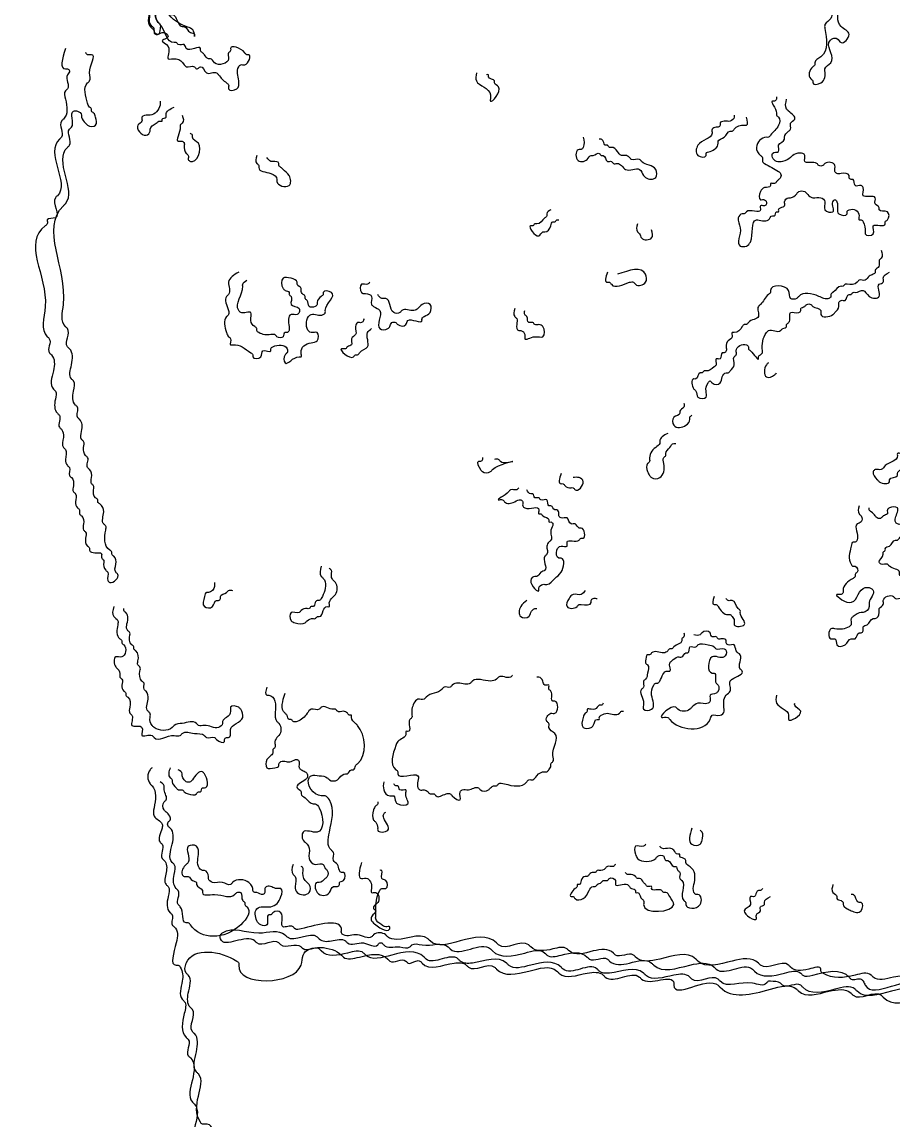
# Model space of a CAD drawing. Header units: metres. Extents: x 0 to 100, y 0 to 141.
# Drawn here: x 64.54 to 75.35, y 52.5 to 66.13 of the extents above; entities that cross this region are included whole.
import ezdxf

# ---------------------------------------------------------------- set-up
doc = ezdxf.new("R2010")
doc.units = ezdxf.units.M

msp = doc.modelspace()

# ---------------------------------------------------------------- linework, layer by layer
for points in [[(74.675, 66.55), (74.625, 66.5), (74.625, 66.425), (74.6, 66.4), (74.575, 66.35), (74.575, 66.175), (74.5, 66.1), (74.5, 66.05), (74.45, 65.7), (74.375, 65.625), (74.375, 65.6), (74.35, 65.575), (74.325, 65.425), (74.35, 65.4), (74.35, 65.375), (74.45, 65.375), (74.5, 65.525), (74.5, 65.55), (74.575, 65.625), (74.575, 65.75), (74.55, 65.875), (74.6, 65.925), (74.65, 65.925), (74.7, 65.875), (74.8, 65.975), (74.7, 66.075), (74.7, 66.3), (74.725, 66.325), (74.75, 66.4), (74.75, 66.425), (74.775, 66.45)], [(66.125, 66.4), (66.1, 66.375), (66.125, 66.35), (66.125, 66.275), (66.15, 66.05), (66.175, 66.025), (66.175, 66), (66.2, 65.975), (66.275, 66), (66.3, 66), (66.35, 65.95), (66.325, 65.925), (66.275, 65.9), (66.35, 65.825), (66.35, 65.675), (66.45, 65.675), (66.55, 65.6), (66.575, 65.575), (66.675, 65.575), (66.7, 65.55), (66.75, 65.575), (66.825, 65.5), (66.95, 65.5), (66.975, 65.475), (67.075, 65.375), (67.1, 65.35), (67.1, 65.3), (67.2, 65.3), (67.225, 65.4), (67.225, 65.575), (67.25, 65.6), (67.3, 65.6), (67.35, 65.725), (67.325, 65.725), (67.3, 65.75), (67.125, 65.8), (67.125, 65.775), (67.1, 65.75), (67.1, 65.675), (66.925, 65.625), (66.875, 65.675), (66.85, 65.675), (66.8, 65.725), (66.775, 65.75), (66.75, 65.775), (66.75, 65.8), (66.575, 65.8), (66.55, 65.85), (66.475, 65.85), (66.45, 65.875), (66.425, 65.875), (66.25, 66.1), (66.225, 66.125), (66.225, 66.3), (66.25, 66.325), (66.275, 66.375), (66.3, 66.375), (66.325, 66.35), (66.325, 66.3), (66.35, 66.25), (66.375, 66.225), (66.4, 66.225), (66.45, 66.175), (66.525, 66.075), (66.55, 66.075), (66.625, 66), (66.675, 65.975), (66.675, 65.95), (66.675, 65.975), (66.575, 66.075), (66.325, 66.3), (66.325, 66.35), (66.35, 66.375), (66.375, 66.375), (66.4, 66.325), (66.45, 66.275), (66.45, 66.25), (66.45, 66.275), (66.475, 66.35), (66.475, 66.325), (66.45, 66.3), (66.4, 66.35), (66.425, 66.4), (66.475, 66.4), (66.4, 66.4), (66.375, 66.375), (66.225, 66.325), (66.225, 66.125), (66.25, 66.1), (66.25, 66.05), (66.225, 65.975), (66.175, 66.025), (66.175, 66.05), (66.15, 66.075), (66.125, 66.275), (66.125, 66.3), (66.15, 66.325)], [(65.075, 65.8), (65.075, 65.55), (65.1, 65.55), (65.125, 65.525), (65.1, 65.475), (65.1, 65.3), (65.075, 65.275), (65.075, 65.175), (65.05, 64.925), (65.025, 64.9), (65.025, 64.7), (65, 64.675), (64.975, 64.325), (64.975, 63.975), (64.95, 63.95), (64.95, 63.7), (64.85, 63.675), (64.85, 63.625), (64.825, 63.6), (64.825, 62.6), (64.85, 62.225), (64.875, 62.2), (64.875, 62.025), (64.9, 62), (64.925, 61.8), (64.925, 61.575), (64.95, 61.55), (64.95, 61.45), (64.975, 61.275), (65, 61.25), (65, 61.1), (65.025, 61.075), (65.05, 60.975), (65.05, 60.85), (65.075, 60.825), (65.075, 60.7), (65.1, 60.625), (65.125, 60.6), (65.125, 60.5), (65.15, 60.475), (65.175, 60.375), (65.175, 60.3), (65.2, 60.275), (65.2, 60.175), (65.225, 60.1), (65.25, 60.075), (65.25, 60.025), (65.275, 60), (65.3, 59.9), (65.3, 59.825), (65.325, 59.8), (65.325, 59.725), (65.35, 59.625), (65.375, 59.6), (65.375, 59.575), (65.4, 59.55), (65.525, 59.525), (65.525, 59.475), (65.55, 59.45), (65.55, 59.425), (65.575, 59.325), (65.6, 59.3), (65.6, 59.2), (65.625, 59.175), (65.725, 59.275), (65.7, 59.3), (65.7, 59.4), (65.675, 59.5), (65.65, 59.525), (65.65, 59.55), (65.625, 59.575), (65.575, 59.825), (65.575, 59.875), (65.55, 59.9), (65.55, 60.05), (65.5, 60.15), (65.475, 60.175), (65.475, 60.2), (65.45, 60.225), (65.425, 60.325), (65.425, 60.375), (65.4, 60.4), (65.4, 60.475), (65.375, 60.575), (65.35, 60.6), (65.35, 60.725), (65.325, 60.75), (65.3, 60.85), (65.3, 60.925), (65.275, 60.95), (65.275, 61.05), (65.25, 61.2), (65.225, 61.225), (65.225, 61.35), (65.2, 61.375), (65.175, 61.55), (65.175, 61.675), (65.15, 61.7), (65.15, 61.875), (65.125, 62.075), (65.1, 62.1), (65.1, 62.325), (65.075, 62.35), (65.05, 62.625), (65.05, 63.85), (65.075, 63.875), (65.075, 64.225), (65.1, 64.575), (65.125, 64.6), (65.125, 64.8), (65.15, 64.825), (65.175, 65.025), (65.225, 65.025), (65.275, 64.975), (65.275, 64.95), (65.325, 64.875), (65.35, 64.85), (65.45, 64.85), (65.45, 64.95), (65.425, 65), (65.4, 65.025), (65.4, 65.05), (65.375, 65.075), (65.35, 65.125), (65.35, 65.375), (65.375, 65.4), (65.375, 65.5), (65.4, 65.725), (65.35, 65.725), (65.325, 65.75)], [(70.175, 65.5), (70.175, 65.4), (70.35, 65.225), (70.35, 65.15), (70.45, 65.325), (70.4, 65.375), (70.4, 65.4), (70.325, 65.45), (70.325, 65.475), (70.3, 65.475)], [(66.25, 65.15), (66.25, 65.1), (66.125, 64.975), (66.1, 64.975), (66.025, 64.95), (66.025, 64.9), (65.975, 64.85), (66.075, 64.725), (66.125, 64.775), (66.125, 64.8), (66.2, 64.875), (66.25, 64.9), (66.275, 64.9), (66.275, 64.925), (66.325, 64.95), (66.325, 64.975), (66.425, 65.075)], [(73.9, 65.2), (73.9, 65.175), (73.875, 65.15), (73.85, 65.15), (73.9, 65), (73.9, 64.975), (73.925, 64.95), (73.925, 64.85), (73.825, 64.725), (73.8, 64.7), (73.775, 64.7), (73.65, 64.575), (73.7, 64.475), (73.725, 64.45), (73.725, 64.4), (73.75, 64.375), (73.925, 64.275), (73.95, 64.25), (73.95, 64.2), (73.925, 64.175), (73.9, 64.15), (73.875, 64.125), (73.825, 64.125), (73.825, 64.1), (73.75, 64.075), (73.7, 64.025), (73.7, 63.925), (73.75, 63.925), (73.775, 63.875), (73.75, 63.85), (73.7, 63.85), (73.7, 63.8), (73.525, 63.775), (73.5, 63.75), (73.475, 63.75), (73.425, 63.7), (73.45, 63.575), (73.45, 63.35), (73.525, 63.35), (73.575, 63.4), (73.65, 63.675), (73.8, 63.675), (73.85, 63.725), (73.875, 63.725), (73.9, 63.775), (73.925, 63.775), (73.925, 63.8), (73.95, 63.825), (74, 63.85), (74, 63.9), (74.05, 63.95), (74.075, 63.95), (74.15, 64), (74.175, 64.025), (74.25, 64.025), (74.3, 63.975), (74.35, 63.95), (74.45, 63.95), (74.5, 63.9), (74.5, 63.8), (74.6, 63.775), (74.6, 63.9), (74.625, 63.925), (74.65, 63.9), (74.675, 63.75), (74.775, 63.75), (74.775, 63.775), (74.8, 63.8), (74.925, 63.725), (74.925, 63.675), (74.95, 63.675), (74.975, 63.65), (75, 63.525), (75, 63.5), (75.1, 63.5), (75.1, 63.6), (75.25, 63.625), (75.25, 63.65), (75.275, 63.675), (75.275, 63.775), (75.175, 63.8), (75.175, 63.825), (75.125, 63.875), (75.125, 63.95), (74.975, 63.975), (74.975, 64.075), (74.95, 64.1), (74.875, 64.1), (74.85, 64.175), (74.825, 64.175), (74.8, 64.2), (74.8, 64.225), (74.7, 64.25), (74.65, 64.25), (74.625, 64.275), (74.625, 64.35), (74.5, 64.375), (74.475, 64.35), (74.425, 64.35), (74.4, 64.375), (74.25, 64.4), (74.25, 64.475), (74.1, 64.475), (74.075, 64.45), (73.975, 64.4), (73.9, 64.4), (73.85, 64.45), (73.85, 64.5), (73.925, 64.525), (73.925, 64.6), (74, 64.675), (74, 64.7), (74.05, 64.775), (74.075, 64.8), (74.075, 64.875), (74.125, 64.925), (74.05, 65.025), (74.025, 65.05), (74.025, 65.175)], [(66.525, 64.975), (66.525, 64.875), (66.5, 64.85), (66.5, 64.825), (66.475, 64.65), (66.525, 64.65), (66.55, 64.625), (66.55, 64.6), (66.575, 64.5), (66.6, 64.475), (66.6, 64.425), (66.625, 64.4), (66.725, 64.625), (66.65, 64.7), (66.65, 64.725), (66.625, 64.75)], [(73.375, 64.975), (73.375, 64.95), (73.325, 64.9), (73.25, 64.9), (73.2, 64.875), (73.2, 64.85), (73.175, 64.825), (73.15, 64.825), (73.1, 64.8), (73.1, 64.75), (73.025, 64.675), (72.925, 64.6), (72.925, 64.475), (73.025, 64.475), (73.025, 64.5), (73.075, 64.525), (73.175, 64.625), (73.175, 64.65), (73.25, 64.7), (73.325, 64.775), (73.35, 64.775), (73.375, 64.8), (73.5, 64.85), (73.525, 64.85), (73.525, 64.95)], [(71.5, 64.7), (71.5, 64.575), (71.475, 64.55), (71.45, 64.55), (71.425, 64.425), (71.55, 64.425), (71.6, 64.475), (71.625, 64.475), (71.7, 64.5), (71.725, 64.475), (71.75, 64.475), (71.8, 64.4), (71.85, 64.4), (71.875, 64.375), (71.925, 64.375), (71.975, 64.35), (72.025, 64.3), (72.2, 64.3), (72.25, 64.225), (72.275, 64.2), (72.4, 64.2), (72.4, 64.3), (72.225, 64.4), (72.2, 64.425), (72.1, 64.425), (72.075, 64.45), (72.025, 64.475), (71.975, 64.475), (71.925, 64.525), (71.85, 64.575), (71.825, 64.575), (71.8, 64.6), (71.775, 64.6), (71.75, 64.65), (71.725, 64.675), (71.7, 64.675)], [(67.45, 64.475), (67.45, 64.375), (67.475, 64.35), (67.475, 64.325), (67.625, 64.25), (67.7, 64.175), (67.7, 64.15), (67.85, 64.1), (67.85, 64.225), (67.775, 64.3), (67.75, 64.325), (67.725, 64.35), (67.725, 64.375), (67.65, 64.4), (67.625, 64.4), (67.575, 64.45)], [(71.1, 63.8), (71.05, 63.75), (71.05, 63.725), (71.025, 63.7), (70.925, 63.625), (70.9, 63.625), (70.875, 63.6), (70.85, 63.6), (70.95, 63.475), (71, 63.525), (71.025, 63.525), (71.1, 63.6), (71.125, 63.65), (71.15, 63.65), (71.175, 63.675), (71.2, 63.675)], [(72.175, 63.625), (72.175, 63.525), (72.2, 63.5), (72.225, 63.45), (72.35, 63.45), (72.35, 63.55)], [(75.2, 63.3), (75.2, 63.2), (75.175, 63.175), (75.175, 63.125), (75.15, 63.075), (75.125, 63.05), (75.125, 63.025), (75.1, 63), (75.05, 62.975), (75, 62.925), (74.925, 62.925), (74.9, 62.9), (74.775, 62.875), (74.75, 62.875), (74.725, 62.85), (74.7, 62.85), (74.6, 62.775), (74.575, 62.75), (74.575, 62.725), (74.55, 62.7), (74.425, 62.725), (74.175, 62.725), (74.15, 62.7), (74.075, 62.7), (74.05, 62.8), (73.825, 62.8), (73.825, 62.775), (73.8, 62.75), (73.7, 62.625), (73.675, 62.6), (73.675, 62.475), (73.55, 62.4), (73.525, 62.375), (73.5, 62.375), (73.475, 62.35), (73.375, 62.275), (73.35, 62.275), (73.35, 62.225), (73.3, 62.175), (73.275, 62.1), (73.275, 62.05), (73.25, 62.025), (73.225, 62.025), (73.2, 61.95), (73.15, 61.95), (73.15, 61.875), (73.125, 61.85), (73.025, 61.8), (73, 61.8), (72.975, 61.775), (72.95, 61.775), (72.9, 61.7), (72.875, 61.7), (72.875, 61.575), (72.9, 61.55), (72.925, 61.475), (73.025, 61.475), (73.025, 61.55), (73.05, 61.65), (73.075, 61.675), (73.1, 61.65), (73.2, 61.65), (73.225, 61.725), (73.275, 61.775), (73.3, 61.775), (73.325, 61.8), (73.375, 61.875), (73.375, 61.975), (73.4, 62), (73.4, 62.05), (73.525, 62.125), (73.55, 62.1), (73.55, 62.075), (73.575, 62.05), (73.675, 61.95), (73.675, 61.975), (73.725, 62.025), (73.725, 62.05), (73.775, 62.275), (73.8, 62.3), (73.95, 62.3), (73.975, 62.325), (74.025, 62.35), (74.025, 62.375), (74.05, 62.4), (74.075, 62.525), (74.175, 62.525), (74.2, 62.55), (74.2, 62.575), (74.25, 62.6), (74.275, 62.625), (74.325, 62.625), (74.35, 62.6), (74.45, 62.55), (74.45, 62.5), (74.6, 62.5), (74.625, 62.525), (74.675, 62.6), (74.675, 62.65), (74.7, 62.675), (74.75, 62.675), (74.8, 62.75), (74.825, 62.75), (74.85, 62.775), (74.875, 62.775), (74.975, 62.8), (75.05, 62.725), (75.175, 62.725), (75.175, 62.875), (75.225, 62.9), (75.225, 62.95), (75.3, 63.025)], [(67.225, 63.025), (67.1, 62.9), (67.1, 62.75), (67.075, 62.725), (67.1, 62.55), (67.1, 62.5), (67.075, 62.475), (67.075, 62.275), (67.1, 62.225), (67.125, 62.2), (67.125, 62.125), (67.15, 62.125), (67.375, 62.025), (67.4, 62), (67.4, 61.975), (67.5, 61.975), (67.525, 62.05), (67.625, 62.05), (67.625, 62.075), (67.65, 62.1), (67.825, 62.075), (67.825, 62.025), (67.8, 62), (67.8, 61.9), (67.975, 61.975), (68, 61.975), (68, 62.025), (68.125, 62.15), (68.2, 62.175), (68.2, 62.275), (68.125, 62.275), (68.075, 62.325), (68.125, 62.5), (68.275, 62.5), (68.3, 62.525), (68.3, 62.55), (68.375, 62.775), (68.275, 62.775), (68.275, 62.75), (68.25, 62.725), (68.2, 62.65), (68.2, 62.625), (68.175, 62.6), (68.1, 62.6), (68.075, 62.675), (68.05, 62.7), (68.05, 62.725), (68.025, 62.75), (68, 62.8), (68, 62.825), (67.95, 62.875), (67.95, 62.9), (67.875, 62.95), (67.775, 62.95), (67.775, 62.825), (67.8, 62.8), (67.85, 62.775), (67.85, 62.75), (67.875, 62.725), (67.875, 62.625), (67.975, 62.575), (67.975, 62.525), (67.95, 62.5), (67.875, 62.5), (67.85, 62.35), (67.85, 62.3), (67.825, 62.275), (67.8, 62.275), (67.775, 62.225), (67.7, 62.225), (67.675, 62.25), (67.625, 62.25), (67.475, 62.275), (67.45, 62.3), (67.45, 62.325), (67.425, 62.35), (67.375, 62.425), (67.375, 62.525), (67.25, 62.525), (67.225, 62.55), (67.275, 62.85), (67.275, 62.875), (67.325, 62.925)], [(71.8, 63.025), (71.8, 62.9), (71.825, 62.9), (71.85, 62.875), (72.075, 62.9), (72.125, 62.9), (72.15, 62.875), (72.275, 62.9), (72.275, 63), (71.925, 63)], [(68.85, 62.9), (68.825, 62.875), (68.75, 62.875), (68.75, 62.775), (68.85, 62.75), (68.875, 62.725), (68.875, 62.625), (68.9, 62.6), (68.975, 62.55), (68.975, 62.325), (69.075, 62.325), (69.1, 62.35), (69.125, 62.4), (69.175, 62.4), (69.2, 62.375), (69.3, 62.375), (69.325, 62.425), (69.5, 62.425), (69.5, 62.45), (69.525, 62.475), (69.6, 62.525), (69.6, 62.625), (69.5, 62.625), (69.45, 62.575), (69.4, 62.55), (69.25, 62.55), (69.225, 62.525), (69.15, 62.525), (69.05, 62.7), (69, 62.7), (68.95, 62.75)], [(70.65, 62.575), (70.65, 62.475), (70.675, 62.45), (70.675, 62.375), (70.7, 62.3), (70.725, 62.3), (70.775, 62.25), (70.775, 62.2), (70.9, 62.225), (71, 62.225), (71, 62.35), (70.95, 62.375), (70.9, 62.375), (70.875, 62.4), (70.825, 62.4), (70.8, 62.475), (70.775, 62.5), (70.775, 62.55)], [(68.775, 62.45), (68.775, 62.425), (68.75, 62.4), (68.7, 62.4), (68.675, 62.35), (68.675, 62.25), (68.625, 62.2), (68.625, 62.125), (68.575, 62.1), (68.55, 62.075), (68.5, 62.075), (68.65, 61.975), (68.675, 62), (68.7, 62), (68.725, 62.025), (68.825, 62.1), (68.825, 62.275), (68.875, 62.325)], [(73.8, 61.9), (73.775, 61.875), (73.775, 61.725), (73.875, 61.75), (73.9, 61.775)], [(72.75, 61.4), (72.75, 61.35), (72.7, 61.3), (72.7, 61.275), (72.625, 61.225), (72.625, 61.125), (72.775, 61.125), (72.825, 61.2), (72.825, 61.225), (72.85, 61.25)], [(72.55, 61.025), (72.45, 60.925), (72.45, 60.9), (72.4, 60.85), (72.325, 60.7), (72.325, 60.675), (72.3, 60.65), (72.3, 60.55), (72.325, 60.5), (72.35, 60.475), (72.45, 60.475), (72.5, 60.65), (72.5, 60.725), (72.525, 60.75), (72.525, 60.775), (72.575, 60.85), (72.625, 60.9), (72.65, 60.9)], [(75.475, 60.8), (75.45, 60.775), (75.4, 60.775), (75.4, 60.75), (75.25, 60.625), (75.2, 60.575), (75.125, 60.575), (75.1, 60.55), (75.15, 60.45), (75.175, 60.425), (75.3, 60.425), (75.3, 60.45), (75.4, 60.5), (75.4, 60.525), (75.45, 60.575), (75.65, 60.575), (75.625, 60.675), (75.6, 60.7), (75.6, 60.75), (75.575, 60.775)], [(70.25, 60.725), (70.25, 60.7), (70.225, 60.675), (70.2, 60.675), (70.225, 60.575), (70.25, 60.55), (70.35, 60.55), (70.375, 60.575), (70.625, 60.675), (70.475, 60.675), (70.45, 60.7), (70.4, 60.7)], [(71.225, 60.525), (71.225, 60.4), (71.25, 60.4), (71.275, 60.375), (71.35, 60.35), (71.375, 60.35), (71.4, 60.325), (71.5, 60.425), (71.45, 60.475), (71.375, 60.475)], [(70.7, 60.35), (70.675, 60.325), (70.6, 60.325), (70.575, 60.3), (70.45, 60.2), (70.5, 60.2), (70.525, 60.175), (70.65, 60.175), (70.725, 60.2), (70.75, 60.175), (70.75, 60.125), (70.775, 60.1), (70.95, 60.075), (70.95, 60.025), (70.975, 60.025), (71, 60), (71.075, 59.95), (71.075, 59.925), (71.1, 59.925), (71.125, 59.9), (71.1, 59.825), (71.1, 59.7), (71.075, 59.675), (71.05, 59.625), (71.05, 59.525), (71.025, 59.5), (71.025, 59.325), (70.975, 59.3), (70.925, 59.25), (70.9, 59.25), (70.85, 59.2), (70.95, 59.075), (70.95, 59.1), (71, 59.15), (71.05, 59.15), (71.15, 59.225), (71.225, 59.3), (71.225, 59.475), (71.2, 59.475), (71.175, 59.575), (71.225, 59.625), (71.3, 59.625), (71.3, 59.675), (71.45, 59.7), (71.475, 59.725), (71.5, 59.725), (71.475, 59.85), (71.45, 59.85), (71.4, 59.9), (71.35, 59.9), (71.3, 59.975), (71.225, 59.975), (71.2, 60), (71.2, 60.025), (71.175, 60.075), (71.15, 60.075), (71.1, 60.125), (71.075, 60.125), (71.05, 60.2), (70.975, 60.2), (70.95, 60.225), (70.9, 60.225), (70.875, 60.275), (70.85, 60.275), (70.8, 60.325)], [(74.925, 60.125), (74.925, 60.025), (74.95, 60), (74.95, 59.925), (74.9, 59.9), (74.9, 59.7), (74.875, 59.675), (74.85, 59.675), (74.825, 59.625), (74.825, 59.4), (74.85, 59.375), (74.875, 59.375), (74.9, 59.3), (74.875, 59.275), (74.875, 59.25), (74.85, 59.225), (74.725, 59.075), (74.725, 59.05), (74.7, 59.025), (74.65, 59.025), (74.8, 58.925), (74.975, 59.1), (75.075, 59.1), (75.1, 59.075), (75.05, 58.925), (75.05, 58.875), (74.975, 58.8), (74.95, 58.8), (74.85, 58.75), (74.825, 58.725), (74.825, 58.65), (74.8, 58.625), (74.625, 58.6), (74.575, 58.6), (74.575, 58.475), (74.625, 58.475), (74.65, 58.4), (74.75, 58.4), (74.825, 58.475), (74.875, 58.475), (74.925, 58.55), (74.95, 58.55), (74.975, 58.575), (74.975, 58.625), (75.025, 58.65), (75.1, 58.725), (75.125, 58.725), (75.175, 58.8), (75.175, 58.85), (75.225, 58.9), (75.225, 58.95), (75.35, 59), (75.375, 58.975), (75.45, 58.975), (75.475, 58.95), (75.6, 58.975), (75.6, 59.075), (75.575, 59.075), (75.55, 59.1), (75.475, 59.125), (75.475, 59.225), (75.425, 59.275), (75.425, 59.3), (75.3, 59.375), (75.275, 59.4), (75.2, 59.4), (75.175, 59.425), (75.225, 59.525), (75.225, 59.55), (75.25, 59.575), (75.25, 59.6), (75.3, 59.625), (75.375, 59.7), (75.4, 59.7), (75.425, 59.725), (75.475, 59.75), (75.5, 59.75), (75.575, 59.825), (75.575, 59.925), (75.45, 59.9), (75.4, 59.9), (75.375, 59.925), (75.375, 59.975), (75.4, 60.1), (75.3, 60.1), (75.275, 60.075), (75.275, 60.025), (75.225, 60), (75.2, 59.975), (75.15, 59.975), (75.125, 60), (75.075, 60.05), (75.05, 60.075), (75.05, 60.1)], [(68.25, 59.375), (68.25, 59.25), (68.275, 59.225), (68.275, 59.025), (68.25, 58.975), (68.225, 58.95), (68.2, 58.95), (68.175, 58.925), (68.15, 58.875), (68.125, 58.875), (68.1, 58.85), (68.075, 58.85), (68, 58.825), (67.975, 58.8), (67.875, 58.8), (67.875, 58.7), (67.925, 58.675), (68.05, 58.675), (68.075, 58.7), (68.15, 58.725), (68.175, 58.725), (68.2, 58.75), (68.225, 58.75), (68.275, 58.825), (68.325, 58.875), (68.35, 58.875), (68.35, 58.9), (68.375, 58.975), (68.425, 59.025), (68.425, 59.175), (68.4, 59.2), (68.375, 59.25), (68.375, 59.325), (68.35, 59.35)], [(66.925, 59.175), (66.925, 59.125), (66.85, 59.05), (66.825, 59.05), (66.8, 59), (66.8, 58.875), (66.9, 58.875), (66.95, 58.95), (66.975, 58.95), (67, 58.975), (67, 59), (67.075, 59.05), (67.1, 59.075), (67.15, 59.075)], [(71.525, 59.075), (71.475, 59.025), (71.375, 59.025), (71.325, 58.975), (71.3, 58.875), (71.425, 58.875), (71.45, 58.9), (71.475, 58.9), (71.6, 58.925), (71.6, 58.95), (71.625, 58.975), (71.675, 58.975)], [(70.8, 58.95), (70.725, 58.875), (70.725, 58.75), (70.825, 58.75), (70.85, 58.8), (70.9, 58.85), (70.925, 58.85)], [(73.125, 59), (73.125, 58.9), (73.15, 58.9), (73.175, 58.875), (73.3, 58.775), (73.325, 58.775), (73.35, 58.75), (73.375, 58.7), (73.375, 58.65), (73.5, 58.65), (73.45, 58.8), (73.45, 58.825), (73.425, 58.85), (73.35, 58.95), (73.3, 58.95), (73.275, 58.975)], [(65.675, 58.875), (65.675, 58.75), (65.725, 58.7), (65.725, 58.65), (65.75, 58.475), (65.775, 58.45), (65.775, 58.425), (65.8, 58.4), (65.775, 58.25), (65.7, 58.25), (65.7, 58.125), (65.725, 58.1), (65.75, 58.025), (65.75, 58), (65.775, 57.975), (65.775, 57.9), (65.8, 57.825), (65.825, 57.8), (65.825, 57.775), (65.85, 57.75), (65.875, 57.625), (65.875, 57.55), (65.9, 57.525), (65.9, 57.4), (66.025, 57.375), (66.025, 57.275), (66.15, 57.275), (66.175, 57.25), (66.425, 57.275), (66.5, 57.275), (66.525, 57.3), (66.675, 57.3), (66.8, 57.275), (66.825, 57.25), (66.925, 57.25), (66.95, 57.225), (67.05, 57.2), (67.05, 57.225), (67.075, 57.25), (67.1, 57.25), (67.125, 57.325), (67.125, 57.35), (67.275, 57.5), (67.25, 57.6), (67.225, 57.625), (67.125, 57.625), (67.125, 57.575), (67.075, 57.5), (67.025, 57.45), (67.025, 57.425), (66.975, 57.375), (66.8, 57.4), (66.725, 57.4), (66.7, 57.425), (66.525, 57.425), (66.425, 57.4), (66.4, 57.375), (66.175, 57.375), (66.15, 57.4), (66.125, 57.5), (66.125, 57.55), (66.1, 57.575), (66.1, 57.725), (66.075, 57.825), (66.05, 57.85), (66.05, 57.925), (66.025, 57.95), (66, 58.075), (66, 58.125), (65.975, 58.15), (65.975, 58.2), (65.95, 58.325), (65.925, 58.35), (65.925, 58.375), (65.9, 58.4), (65.875, 58.525), (65.875, 58.55), (65.85, 58.575), (65.85, 58.725), (65.825, 58.8), (65.8, 58.825), (65.8, 58.85)], [(72.75, 58.55), (72.75, 58.5), (72.725, 58.475), (72.725, 58.45), (72.625, 58.375), (72.6, 58.35), (72.575, 58.35), (72.55, 58.325), (72.5, 58.3), (72.35, 58.3), (72.325, 58.275), (72.3, 58.275), (72.275, 58.2), (72.275, 58.175), (72.3, 58.15), (72.3, 58.05), (72.275, 57.975), (72.25, 57.95), (72.25, 57.875), (72.225, 57.85), (72.25, 57.675), (72.25, 57.6), (72.35, 57.6), (72.35, 57.775), (72.375, 57.9), (72.4, 57.925), (72.425, 57.925), (72.45, 57.95), (72.55, 58.075), (72.575, 58.075), (72.575, 58.175), (72.6, 58.2), (72.675, 58.25), (72.725, 58.25), (72.775, 58.3), (72.8, 58.3), (72.825, 58.375), (72.9, 58.375), (72.925, 58.4), (73.05, 58.4), (73.125, 58.375), (73.15, 58.35), (73.25, 58.35), (73.275, 58.325), (73.25, 58.25), (73.1, 58.25), (73.1, 58.05), (73.125, 58.05), (73.15, 57.925), (73.175, 57.9), (73.175, 57.825), (73.15, 57.8), (73.075, 57.775), (73.075, 57.7), (73.05, 57.675), (72.925, 57.675), (72.85, 57.625), (72.825, 57.6), (72.675, 57.6), (72.65, 57.625), (72.475, 57.5), (72.55, 57.5), (72.575, 57.475), (73.075, 57.475), (73.1, 57.525), (73.2, 57.525), (73.25, 57.575), (73.25, 57.6), (73.275, 57.775), (73.325, 57.825), (73.325, 57.95), (73.35, 57.975), (73.475, 58.075), (73.45, 58.1), (73.45, 58.275), (73.4, 58.325), (73.375, 58.4), (73.3, 58.4), (73.275, 58.425), (73.275, 58.45), (73.225, 58.475), (73.175, 58.475), (73.15, 58.5), (73.1, 58.5), (73.075, 58.55), (72.975, 58.55), (72.95, 58.525), (72.875, 58.525)], [(70.625, 58.025), (70.6, 58), (70.45, 58), (70.425, 57.975), (70.35, 57.95), (70.125, 57.95), (70.1, 57.925), (69.95, 57.925), (69.875, 57.9), (69.85, 57.875), (69.775, 57.875), (69.75, 57.85), (69.55, 57.75), (69.525, 57.725), (69.45, 57.725), (69.4, 57.675), (69.375, 57.525), (69.375, 57.5), (69.35, 57.475), (69.325, 57.325), (69.3, 57.325), (69.3, 57.3), (69.2, 57.2), (69.175, 57.15), (69.175, 56.85), (69.2, 56.825), (69.2, 56.8), (69.45, 56.775), (69.45, 56.625), (69.475, 56.6), (69.525, 56.6), (69.575, 56.575), (69.6, 56.55), (69.65, 56.55), (69.675, 56.525), (69.8, 56.55), (69.85, 56.55), (69.875, 56.525), (69.975, 56.475), (69.975, 56.575), (70, 56.6), (70.075, 56.6), (70.2, 56.625), (70.225, 56.6), (70.325, 56.6), (70.35, 56.625), (70.4, 56.65), (70.425, 56.65), (70.45, 56.675), (70.525, 56.675), (70.8, 56.7), (70.825, 56.725), (70.875, 56.725), (70.925, 56.775), (71.025, 56.825), (71.05, 56.825), (71.075, 56.85), (71.1, 56.9), (71.1, 56.925), (71.125, 56.95), (71.125, 57.025), (71.15, 57.3), (71.075, 57.375), (71.075, 57.425), (71.05, 57.45), (71.1, 57.55), (71.15, 57.55), (71.15, 57.7), (71.125, 57.7), (71.1, 57.825), (71.075, 57.85), (71.075, 57.9), (71.025, 57.9), (71, 57.95), (70.95, 58), (70.925, 58)], [(67.575, 57.875), (67.575, 57.775), (67.6, 57.775), (67.675, 57.7), (67.7, 57.45), (67.725, 57.425), (67.725, 57.275), (67.7, 57.25), (67.675, 57.175), (67.675, 57.125), (67.65, 57.1), (67.65, 57.075), (67.625, 57.025), (67.575, 56.975), (67.575, 56.875), (67.675, 56.875), (67.725, 56.9), (67.725, 56.925), (67.75, 56.95), (67.875, 56.95), (67.95, 56.975), (67.975, 56.95), (67.975, 56.875), (68, 56.85), (68.05, 56.825), (68.075, 56.8), (68.075, 56.75), (68.05, 56.725), (67.95, 56.625), (68, 56.575), (68, 56.55), (68.05, 56.5), (68.15, 56.425), (68.175, 56.425), (68.225, 56.375), (68.2, 56.075), (68.025, 56.075), (68.025, 55.975), (68.075, 55.925), (68.1, 55.875), (68.1, 55.75), (68.175, 55.675), (68.275, 55.675), (68.3, 55.625), (68.325, 55.6), (68.325, 55.525), (68.3, 55.5), (68.225, 55.45), (68.2, 55.45), (68.2, 55.325), (68.35, 55.325), (68.4, 55.4), (68.45, 55.4), (68.475, 55.425), (68.475, 55.45), (68.525, 55.475), (68.525, 55.575), (68.5, 55.575), (68.475, 55.6), (68.45, 55.675), (68.4, 55.725), (68.4, 55.825), (68.375, 55.85), (68.35, 56.075), (68.35, 56.475), (68.3, 56.525), (68.25, 56.525), (68.1, 56.75), (68.125, 56.775), (68.225, 56.775), (68.325, 56.75), (68.35, 56.725), (68.45, 56.725), (68.475, 56.75), (68.55, 56.8), (68.575, 56.8), (68.625, 56.85), (68.65, 56.85), (68.675, 56.9), (68.7, 56.925), (68.7, 57.4), (68.675, 57.425), (68.625, 57.5), (68.625, 57.525), (68.6, 57.525), (68.575, 57.55), (68.525, 57.575), (68.45, 57.575), (68.425, 57.6), (68.4, 57.6), (68.25, 57.625), (68.225, 57.6), (68.125, 57.6), (68.075, 57.55), (67.95, 57.45), (67.9, 57.45), (67.875, 57.475), (67.85, 57.475), (67.825, 57.525), (67.8, 57.55), (67.8, 57.8)], [(71.75, 57.675), (71.725, 57.65), (71.7, 57.65), (71.675, 57.625), (71.6, 57.6), (71.55, 57.6), (71.55, 57.575), (71.525, 57.55), (71.5, 57.5), (71.5, 57.375), (71.6, 57.375), (71.625, 57.4), (71.675, 57.475), (71.7, 57.475), (71.7, 57.5), (71.725, 57.525), (71.8, 57.55), (71.95, 57.55), (71.975, 57.575), (72, 57.575)], [(73.9, 57.775), (73.9, 57.675), (74.05, 57.525), (74.05, 57.475), (74.2, 57.575), (74.125, 57.65), (74.125, 57.675)], [(66.15, 56.875), (66.125, 56.85), (66.125, 56.675), (66.15, 56.65), (66.175, 56.375), (66.175, 56.275), (66.275, 56.175), (66.275, 56.125), (66.25, 55.95), (66.275, 55.925), (66.275, 55.75), (66.3, 55.725), (66.325, 55.575), (66.325, 55.425), (66.35, 55.4), (66.35, 55.275), (66.375, 55.075), (66.4, 55.05), (66.4, 54.925), (66.425, 54.9), (66.45, 54.7), (66.45, 54.425), (66.475, 54.425), (66.5, 54.4), (66.525, 54.225), (66.525, 54), (66.55, 53.975), (66.55, 53.825), (66.575, 53.525), (66.6, 53.5), (66.6, 53.3), (66.625, 53.275), (66.65, 53), (66.65, 52.725), (66.675, 52.7), (66.675, 52.4), (66.7, 52.025), (66.725, 52), (66.725, 51.55), (66.75, 51.525), (66.775, 51.45), (66.775, 51.275), (66.8, 51.25), (66.8, 51.075), (66.825, 50.875), (66.85, 50.85), (66.85, 50.65), (66.875, 50.625), (66.9, 50.475), (66.9, 50.45), (66.925, 50.425), (66.95, 50.425), (66.975, 50.35), (66.95, 50.325), (66.95, 50.175), (66.975, 50.15), (67, 49.825), (67, 49.625), (67.025, 49.6), (67.025, 49.2), (67.05, 48.85), (67.075, 48.825), (67.075, 48.35), (67.1, 48.325), (67.125, 47.675), (67.125, 47.1), (67.15, 47.075), (67.15, 47.05), (67.125, 47), (67.15, 46.975), (67.15, 46.475), (67.175, 46.45), (67.2, 46.1), (67.2, 45.8), (67.225, 45.775), (67.225, 45.375), (67.25, 44.95), (67.275, 44.925), (67.275, 44.425), (67.3, 44.4), (67.325, 44.05), (67.325, 43.775), (67.35, 43.75), (67.35, 43.4), (67.4, 43.3), (67.425, 43.3), (67.425, 43.4), (67.4, 43.425), (67.375, 43.475), (67.375, 43.775), (67.35, 43.8), (67.35, 44.1), (67.325, 44.425), (67.3, 44.45), (67.3, 44.95), (67.275, 44.975), (67.25, 45.4), (67.25, 45.8), (67.225, 45.825), (67.225, 46.2), (67.2, 46.55), (67.175, 46.575), (67.175, 47.1), (67.15, 47.125), (67.125, 47.725), (67.125, 48.35), (67.1, 48.375), (67.1, 48.85), (67.075, 49.2), (67.05, 49.225), (67.05, 49.625), (67.025, 49.65), (67, 49.875), (67, 50.225), (66.975, 50.25), (66.975, 50.275), (67, 50.375), (67.025, 50.4), (67.15, 50.4), (67.175, 50.375), (67.575, 50.35), (67.675, 50.35), (67.7, 50.325), (67.775, 50.325), (67.775, 50.275), (67.75, 50.275), (67.775, 50.25), (67.775, 50.225), (67.7, 50.125), (67.675, 50.1), (67.675, 50.075), (67.625, 50.025), (67.6, 49.975), (67.6, 49.925), (67.575, 49.9), (67.575, 49.8), (67.55, 49.25), (67.525, 49.225), (67.525, 48.625), (67.5, 48.6), (67.475, 47.85), (67.475, 47.55), (67.45, 47.525), (67.45, 47.425), (67.475, 47), (67.45, 46.975), (67.45, 46.2), (67.425, 46.175), (67.4, 45.6), (67.4, 45.225), (67.375, 45.2), (67.375, 44.4), (67.4, 44.175), (67.425, 44.15), (67.425, 44.125), (67.45, 44.125), (67.425, 44.375), (67.425, 44.525), (67.45, 44.55), (67.5, 44.55), (67.575, 44.5), (67.65, 44.425), (67.7, 44.425), (67.725, 44.4), (67.75, 44.375), (67.775, 44.35), (67.8, 44.35), (67.925, 44.225), (67.95, 44.175), (67.95, 44.15), (67.975, 44.125), (67.975, 44.025), (68, 43.95), (68.025, 43.925), (68.025, 43.9), (68, 43.875), (67.975, 43.85), (68, 43.825), (68, 43.75), (67.975, 43.725), (67.95, 43.65), (67.95, 43.625), (67.925, 43.6), (67.85, 43.6), (67.8, 43.5), (67.775, 43.5), (67.725, 43.45), (67.7, 43.45), (67.675, 43.4), (67.65, 43.375), (67.65, 43.35), (67.675, 43.35), (67.7, 43.4), (67.725, 43.425), (67.75, 43.425), (67.8, 43.475), (67.9, 43.525), (67.925, 43.525), (67.95, 43.55), (67.975, 43.55), (68, 43.6), (68.025, 43.625), (68.05, 43.625), (68.05, 43.7), (68.025, 43.85), (68.05, 43.875), (68.05, 43.95), (68.025, 43.975), (68, 44.125), (68, 44.225), (67.975, 44.25), (67.975, 44.3), (67.9, 44.325), (67.9, 44.35), (67.85, 44.4), (67.85, 44.425), (67.775, 44.475), (67.75, 44.45), (67.675, 44.45), (67.6, 44.525), (67.55, 44.55), (67.5, 44.55), (67.475, 44.575), (67.475, 44.625), (67.45, 45.5), (67.475, 45.525), (67.475, 46.125), (67.5, 46.15), (67.525, 46.95), (67.525, 47.425), (67.55, 47.45), (67.55, 47.775), (67.575, 48.525), (67.6, 48.55), (67.6, 49.15), (67.625, 49.175), (67.65, 49.725), (67.65, 49.825), (67.675, 49.85), (67.675, 49.875), (67.7, 49.925), (67.75, 49.975), (67.75, 50), (67.8, 50.05), (67.875, 50.15), (68.275, 50.15), (68.3, 50.125), (68.65, 50.125), (68.9, 50.1), (68.925, 50.075), (69.35, 50.075), (69.375, 50.05), (69.625, 50.025), (69.95, 50.025), (69.975, 50), (70.425, 50), (70.7, 49.975), (70.725, 50), (70.75, 49.975), (70.925, 49.975), (71.175, 49.95), (71.2, 49.925), (71.65, 49.925), (71.675, 49.9), (72.125, 49.875), (72.375, 49.875), (72.425, 49.825), (72.425, 49.8), (72.45, 49.85), (72.4, 49.9), (72.375, 49.9), (72.35, 49.925), (71.95, 49.95), (71.925, 49.975), (71.4, 49.975), (71.375, 50), (70.9, 50.025), (70.8, 50.025), (70.775, 50.05), (70.625, 50.05), (70.15, 50.075), (70.125, 50.1), (69.825, 50.1), (69.8, 50.125), (69.425, 50.15), (69.175, 50.15), (69.15, 50.175), (68.75, 50.175), (68.375, 50.2), (68.35, 50.225), (67.9, 50.225), (67.875, 50.25), (67.825, 50.275), (67.825, 50.325), (67.85, 50.35), (68.125, 50.35), (68.575, 50.325), (68.6, 50.3), (69, 50.3), (69.025, 50.275), (69.35, 50.25), (69.55, 50.25), (69.575, 50.225), (69.8, 50.225), (70.25, 50.2), (70.275, 50.175), (70.725, 50.175), (70.75, 50.15), (70.975, 50.125), (71.4, 50.125), (71.425, 50.1), (71.825, 50.1), (72.175, 50.075), (72.2, 50.05), (72.6, 50.05), (72.625, 50.025), (73, 50), (73.3, 50), (73.325, 49.975), (73.7, 49.975), (74, 49.95), (74.025, 49.925), (74.475, 49.925), (74.5, 49.9), (74.825, 49.875), (75.175, 49.875), (75.2, 49.85), (75.625, 49.85), (76.025, 49.825), (76.05, 49.8), (76.525, 49.8), (76.55, 49.775), (77.05, 49.75), (77.3, 49.75), (77.325, 49.725), (77.675, 49.725), (78.1, 49.7), (78.125, 49.675), (78.4, 49.675), (78.425, 49.65), (78.775, 49.625), (79.05, 49.625), (79.075, 49.6), (79.45, 49.6), (79.775, 49.575), (79.8, 49.55), (80.2, 49.55), (80.225, 49.525), (80.625, 49.5), (80.875, 49.5), (80.9, 49.475), (81.225, 49.475), (81.6, 49.45), (81.625, 49.425), (81.975, 49.425), (82, 49.4), (82.5, 49.375), (82.725, 49.375), (82.75, 49.35), (83.075, 49.35), (83.375, 49.325), (83.4, 49.3), (83.75, 49.3), (83.775, 49.275), (84.225, 49.25), (84.75, 49.25), (84.775, 49.225), (85.1, 49.225), (85.625, 49.2), (85.65, 49.175), (85.875, 49.175), (85.9, 49.15), (86.275, 49.125), (86.575, 49.125), (86.6, 49.1), (86.875, 49.1), (87.25, 49.075), (87.275, 49.05), (87.375, 49.05), (87.4, 49.075), (87.45, 49.05), (87.725, 49.05), (87.75, 49.025), (88.1, 49.025), (88.525, 49), (88.55, 48.975), (88.875, 48.975), (88.9, 48.95), (89.275, 48.925), (89.575, 48.925), (89.6, 48.9), (89.85, 48.9), (90.35, 48.875), (90.375, 48.85), (90.65, 48.85), (90.675, 48.825), (91.2, 48.8), (91.325, 48.8), (91.35, 48.775), (91.85, 48.775), (92.2, 48.75), (92.225, 48.725), (92.675, 48.725), (92.7, 48.7), (92.875, 48.675), (93.175, 48.675), (93.2, 48.65), (93.525, 48.65), (94.1, 48.625), (94.125, 48.6), (94.2, 48.6), (94.225, 48.625), (94.3, 48.6), (94.7, 48.6), (94.725, 48.575), (94.95, 48.575), (95.475, 48.55), (95.5, 48.525), (95.85, 48.525), (95.875, 48.5), (96.225, 48.475), (96.55, 48.475), (96.575, 48.45), (97.075, 48.45), (97.325, 48.425), (97.35, 48.4), (97.675, 48.4), (97.7, 48.375), (98.05, 48.35), (98.35, 48.35), (98.375, 48.325), (98.825, 48.325), (99.325, 48.3), (99.35, 48.275), (99.55, 48.275), (99.575, 48.25), (99.975, 48.3), (99.625, 48.3), (99.6, 48.325), (99.4, 48.325), (98.9, 48.35), (98.875, 48.375), (98.425, 48.375), (98.4, 48.4), (98.075, 48.425), (97.75, 48.425), (97.725, 48.45), (97.4, 48.45), (97.15, 48.475), (97.125, 48.5), (96.625, 48.5), (96.6, 48.525), (96.25, 48.55), (95.925, 48.55), (95.9, 48.575), (95.55, 48.575), (95.025, 48.6), (95, 48.625), (94.775, 48.625), (94.75, 48.65), (94.325, 48.675), (93.6, 48.675), (93.575, 48.7), (93.25, 48.7), (92.925, 48.725), (92.9, 48.75), (92.75, 48.75), (92.725, 48.775), (92.25, 48.8), (92.05, 48.8), (92.025, 48.825), (91.4, 48.825), (91.25, 48.85), (91.225, 48.875), (90.725, 48.875), (90.7, 48.9), (90.4, 48.925), (89.925, 48.925), (89.9, 48.95), (89.65, 48.95), (89.325, 48.975), (89.3, 49), (88.95, 49), (88.925, 49.025), (88.6, 49.05), (88.175, 49.05), (88.15, 49.075), (87.8, 49.075), (87.5, 49.1), (87.475, 49.125), (86.95, 49.125), (86.925, 49.15), (86.625, 49.175), (86.325, 49.175), (86.3, 49.2), (86.05, 49.2), (85.7, 49.225), (85.675, 49.25), (85.175, 49.25), (85.15, 49.275), (84.8, 49.3), (84.45, 49.3), (84.425, 49.325), (84.35, 49.325), (84.275, 49.3), (84.25, 49.325), (84.075, 49.325), (84.05, 49.35), (83.975, 49.325), (83.825, 49.325), (83.8, 49.35), (83.45, 49.35), (83.175, 49.375), (83.15, 49.4), (82.8, 49.4), (82.775, 49.425), (82.525, 49.45), (82.05, 49.45), (82.025, 49.475), (81.675, 49.475), (81.3, 49.5), (81.275, 49.525), (80.95, 49.525), (80.925, 49.55), (80.65, 49.575), (80.275, 49.575), (80.25, 49.6), (79.85, 49.6), (79.525, 49.625), (79.5, 49.65), (79.125, 49.65), (79.1, 49.675), (78.8, 49.7), (78.475, 49.7), (78.45, 49.725), (78.175, 49.725), (77.75, 49.75), (77.725, 49.775), (77.4, 49.775), (77.375, 49.8), (77.075, 49.825), (76.6, 49.825), (76.575, 49.85), (76.1, 49.85), (75.7, 49.875), (75.675, 49.9), (75.25, 49.9), (75.225, 49.925), (74.85, 49.95), (74.55, 49.95), (74.525, 49.975), (74.475, 49.975), (74.1, 50), (74.075, 50.025), (73.8, 50.025), (73.775, 50.05), (73.375, 50.075), (73.075, 50.075), (73.05, 50.1), (72.7, 50.1), (72.275, 50.125), (72.25, 50.15), (72.2, 50.15), (72.175, 50.175), (71.975, 50.2), (71.625, 50.2), (71.6, 50.225), (71.25, 50.225), (70.875, 50.25), (70.85, 50.275), (70.5, 50.275), (70.475, 50.3), (70.1, 50.325), (69.75, 50.325), (69.725, 50.35), (69.35, 50.35), (68.975, 50.375), (68.95, 50.4), (68.6, 50.4), (68.575, 50.425), (68.2, 50.45), (67.85, 50.45), (67.825, 50.475), (67.475, 50.475), (67.1, 50.5), (67.075, 50.525), (67, 50.525), (66.95, 50.575), (66.925, 50.725), (66.925, 50.925), (66.9, 50.95), (66.9, 51.125), (66.875, 51.325), (66.85, 51.35), (66.85, 51.525), (66.825, 51.55), (66.8, 51.85), (66.8, 52.45), (66.775, 52.45), (66.75, 52.475), (66.725, 52.8), (66.725, 53.075), (66.7, 53.1), (66.7, 53.35), (66.675, 53.575), (66.65, 53.6), (66.65, 53.875), (66.625, 53.9), (66.6, 54.075), (66.6, 54.3), (66.575, 54.325), (66.575, 54.45), (67.2, 54.475), (67.225, 54.45), (67.225, 54.425), (68, 54.425), (68.025, 54.55), (68.5, 54.55), (68.525, 54.525), (68.725, 54.525), (69.075, 54.5), (69.1, 54.475), (69.3, 54.475), (69.325, 54.45), (69.425, 54.475), (69.475, 54.475), (69.5, 54.45), (69.9, 54.45), (70.05, 54.425), (70.075, 54.4), (70.4, 54.4), (70.425, 54.375), (70.825, 54.35), (71.175, 54.35), (71.2, 54.325), (71.55, 54.325), (71.75, 54.3), (71.775, 54.275), (72.2, 54.275), (72.225, 54.25), (72.625, 54.2), (72.625, 54.175), (73.175, 54.175), (73.2, 54.15), (73.825, 54.125), (74.15, 54.125), (74.175, 54.1), (74.55, 54.1), (74.825, 54.075), (74.85, 54.05), (75.2, 54.05), (75.225, 54.025), (75.675, 54), (75.925, 54), (75.95, 53.975), (76.4, 53.975), (76.675, 53.95), (76.7, 53.925), (76.75, 53.925), (76.775, 53.95), (76.825, 53.925), (76.975, 53.925), (77, 53.9), (77.45, 53.9), (77.75, 53.875), (77.775, 53.85), (78.1, 53.85), (78.125, 53.825), (78.525, 53.8), (78.775, 53.8), (78.8, 53.775), (79.2, 53.775), (79.5, 53.75), (79.525, 53.725), (79.95, 53.725), (79.975, 53.7), (80.225, 53.675), (80.7, 53.675), (80.725, 53.65), (80.925, 53.65), (81.175, 53.625), (81.2, 53.6), (81.6, 53.6), (81.625, 53.575), (81.95, 53.55), (82.35, 53.55), (82.375, 53.525), (82.65, 53.525), (83.025, 53.5), (83.05, 53.475), (83.2, 53.475), (83.225, 53.45), (83.75, 53.425), (84.1, 53.425), (84.125, 53.4), (84.25, 53.4), (84.175, 53.45), (84.15, 53.475), (83.8, 53.475), (83.775, 53.5), (83.35, 53.525), (83.1, 53.525), (83.075, 53.55), (82.725, 53.55), (82.425, 53.575), (82.4, 53.6), (82.075, 53.6), (82.05, 53.625), (81.75, 53.65), (81.4, 53.65), (81.375, 53.675), (81.3, 53.675), (81.25, 53.65), (81.225, 53.675), (81, 53.675), (80.975, 53.7), (80.75, 53.725), (80.275, 53.725), (80.25, 53.75), (80.025, 53.75), (79.575, 53.775), (79.55, 53.8), (79.275, 53.8), (79.25, 53.825), (78.925, 53.85), (78.575, 53.85), (78.55, 53.875), (78.175, 53.875), (78.025, 53.9), (78, 53.925), (77.525, 53.925), (77.5, 53.95), (77.1, 53.975), (76.875, 53.975), (76.85, 54), (76.575, 54), (76, 54.025), (75.975, 54.05), (75.725, 54.05), (75.7, 54.075), (75.325, 54.1), (74.9, 54.1), (74.875, 54.125), (74.625, 54.125), (74.225, 54.15), (74.2, 54.175), (73.975, 54.175), (73.95, 54.2), (73.825, 54.225), (73.8, 54.225), (73.775, 54.2), (73.6, 54.2), (73.2, 54.225), (73.175, 54.25), (72.85, 54.25), (72.825, 54.275), (72.625, 54.3), (72.275, 54.3), (72.25, 54.325), (71.825, 54.325), (71.7, 54.35), (71.675, 54.375), (71.25, 54.375), (71.225, 54.4), (70.85, 54.425), (70.575, 54.425), (70.55, 54.45), (70.125, 54.45), (69.975, 54.475), (69.95, 54.5), (69.55, 54.5), (69.525, 54.525), (69.125, 54.55), (68.8, 54.55), (68.775, 54.575), (68.575, 54.575), (68.25, 54.6), (68.225, 54.625), (68.025, 54.625), (68, 54.65), (67.75, 54.675), (67.725, 54.7), (67.45, 54.7), (67.425, 54.725), (67, 54.75), (67, 54.8), (67.025, 54.825), (67.475, 54.825), (67.8, 54.8), (67.825, 54.775), (68.2, 54.775), (68.225, 54.75), (68.375, 54.725), (68.55, 54.725), (68.575, 54.7), (68.775, 54.7), (68.95, 54.675), (68.975, 54.7), (69, 54.7), (69.025, 54.675), (69.225, 54.65), (69.35, 54.65), (69.375, 54.675), (69.5, 54.675), (69.825, 54.65), (69.85, 54.625), (70.35, 54.625), (70.375, 54.6), (70.775, 54.575), (71.025, 54.575), (71.05, 54.55), (71.225, 54.55), (71.55, 54.525), (71.575, 54.5), (71.8, 54.5), (71.825, 54.475), (72.075, 54.45), (72.35, 54.45), (72.375, 54.425), (72.825, 54.425), (73.125, 54.4), (73.15, 54.375), (73.6, 54.375), (73.625, 54.35), (74, 54.325), (74.2, 54.325), (74.225, 54.3), (74.35, 54.3), (74.8, 54.275), (74.825, 54.25), (74.95, 54.25), (74.975, 54.225), (75, 54.175), (75.7, 54.175), (75.725, 54.15), (76.325, 54.15), (76.65, 54.125), (76.675, 54.1), (77.05, 54.1), (77.075, 54.075), (77.325, 54.05), (77.575, 54.05), (77.6, 54.025), (78.075, 54.025), (78.35, 54), (78.375, 53.975), (78.55, 53.975), (78.575, 53.95), (78.85, 53.925), (79.175, 53.925), (79.2, 53.95), (79.4, 53.95), (79.625, 53.925), (79.65, 53.9), (79.95, 53.9), (79.975, 53.875), (80.325, 53.85), (80.65, 53.85), (80.675, 53.825), (80.95, 53.825), (81.225, 53.8), (81.25, 53.775), (81.6, 53.775), (81.625, 53.75), (81.85, 53.725), (82.075, 53.725), (82.1, 53.7), (82.45, 53.7), (82.875, 53.675), (82.9, 53.65), (83.375, 53.65), (83.4, 53.625), (83.725, 53.6), (83.925, 53.6), (83.95, 53.575), (84.325, 53.575), (84.35, 53.525), (84.775, 53.525), (84.8, 53.5), (84.975, 53.5), (85.375, 53.475), (85.4, 53.45), (85.975, 53.45), (86, 53.425), (86.325, 53.4), (86.7, 53.4), (86.725, 53.375), (86.95, 53.375), (87.15, 53.35), (87.175, 53.325), (87.45, 53.325), (87.475, 53.3), (87.825, 53.275), (88.15, 53.275), (88.175, 53.25), (88.7, 53.25), (88.95, 53.225), (88.975, 53.2), (89.175, 53.2), (89.2, 53.175), (89.525, 53.15), (89.9, 53.15), (89.925, 53.125), (90.375, 53.125), (90.6, 53.1), (90.625, 53.125), (90.65, 53.125), (90.675, 53.1), (90.925, 53.075), (91.35, 53.075), (91.375, 53.05), (91.5, 53.05), (91.85, 53.025), (91.875, 53), (92.125, 53), (92.15, 52.975), (92.25, 52.95), (92.475, 52.95), (92.5, 52.975), (92.575, 52.975), (92.95, 52.95), (92.975, 52.925), (93.275, 52.925), (93.3, 52.9), (93.675, 52.875), (94.025, 52.875), (94.05, 52.85), (94.225, 52.85), (94.55, 52.825), (94.575, 52.8), (94.8, 52.8), (94.825, 52.775), (95, 52.75), (95.325, 52.75), (95.35, 52.725), (95.875, 52.725), (96.225, 52.7), (96.25, 52.675), (96.575, 52.675), (96.6, 52.65), (96.8, 52.625), (97.05, 52.625), (97.075, 52.6), (97.45, 52.6), (98, 52.575), (98.025, 52.55), (98.125, 52.55), (98.15, 52.525), (98.225, 52.55), (98.275, 52.55), (98.3, 52.525), (98.45, 52.525), (98.75, 52.55), (98.775, 52.525), (98.85, 52.525), (98.875, 52.5), (98.95, 52.475), (99.4, 52.475), (99.425, 52.45), (99.525, 52.45), (99.675, 52.425), (99.7, 52.4), (99.925, 52.4), (99.95, 52.425), (99.975, 52.475), (99.9, 52.475), (99.875, 52.45), (99.75, 52.45), (99.6, 52.475), (99.575, 52.5), (99.475, 52.5), (99.45, 52.525), (98.975, 52.55), (98.925, 52.55), (98.9, 52.575), (98.825, 52.575), (98.075, 52.6), (98.05, 52.625), (97.575, 52.625), (97.55, 52.65), (97.25, 52.675), (97.175, 52.675), (97.15, 52.65), (97.125, 52.65), (96.85, 52.675), (96.825, 52.7), (96.65, 52.7), (96.625, 52.725), (96.275, 52.75), (95.95, 52.75), (95.925, 52.775), (95.575, 52.775), (95.25, 52.8), (95.225, 52.825), (95.125, 52.825), (95.1, 52.8), (95.025, 52.825), (94.875, 52.825), (94.85, 52.85), (94.625, 52.85), (94.3, 52.875), (94.275, 52.9), (94.1, 52.9), (94.075, 52.925), (93.775, 52.95), (93.35, 52.95), (93.325, 52.975), (93.15, 52.975), (92.65, 53), (92.625, 53.025), (92.45, 53.025), (92.425, 53), (92.275, 53.025), (92.2, 53.025), (92.175, 53.05), (92, 53.05), (91.575, 53.075), (91.55, 53.1), (91.425, 53.1), (91.4, 53.125), (91, 53.15), (90.725, 53.15), (90.7, 53.175), (90.575, 53.175), (90.45, 53.15), (90.425, 53.175), (90.05, 53.175), (90.025, 53.2), (89.7, 53.225), (89.65, 53.225), (89.625, 53.2), (89.575, 53.2), (89.35, 53.225), (89.325, 53.25), (89.025, 53.25), (89, 53.275), (88.75, 53.3), (88.225, 53.3), (88.2, 53.325), (87.875, 53.325), (87.525, 53.35), (87.5, 53.375), (87.225, 53.375), (87.2, 53.4), (87, 53.425), (86.775, 53.425), (86.75, 53.45), (86.375, 53.45), (86.05, 53.475), (86.025, 53.5), (85.75, 53.5), (85.725, 53.525), (85.65, 53.5), (85.45, 53.5), (85.425, 53.525), (85.15, 53.525), (85.125, 53.6), (85.15, 53.625), (85.35, 53.625), (85.375, 53.6), (85.675, 53.625), (85.75, 53.625), (85.75, 53.75), (85.65, 53.75), (85.325, 53.725), (85.3, 53.75), (85.2, 53.75), (85.175, 53.725), (85.125, 53.65), (85.1, 53.625), (85.05, 53.625), (85.025, 53.65), (84.9, 53.625), (84.725, 53.625), (84.7, 53.65), (84.45, 53.65), (84.05, 53.675), (84.025, 53.7), (83.825, 53.7), (83.8, 53.725), (83.725, 53.7), (83.7, 53.675), (83.525, 53.675), (83.5, 53.7), (82.925, 53.725), (82.525, 53.725), (82.5, 53.75), (82.15, 53.75), (81.9, 53.775), (81.875, 53.8), (81.675, 53.8), (81.65, 53.825), (81.55, 53.85), (81.025, 53.85), (81, 53.875), (80.725, 53.875), (80.375, 53.9), (80.35, 53.925), (80.025, 53.925), (80, 53.95), (79.675, 53.975), (79.475, 53.975), (79.45, 54), (79.15, 54), (78.95, 53.975), (78.925, 54), (78.8, 54), (78.775, 54.025), (78.65, 54), (78.625, 54), (78.6, 54.025), (78.425, 54.025), (78.15, 54.05), (78.125, 54.075), (77.725, 54.075), (77.7, 54.1), (77.375, 54.125), (77.125, 54.125), (77.075, 54.175), (77.075, 54.2), (77.025, 54.225), (76.9, 54.225), (76.875, 54.2), (76.575, 54.2), (76.475, 54.225), (76.45, 54.2), (76.325, 54.2), (76.3, 54.225), (76.25, 54.2), (76.025, 54.2), (76, 54.225), (75.9, 54.225), (75.85, 54.2), (75.825, 54.225), (75.575, 54.225), (75.55, 54.25), (75.35, 54.275), (75.1, 54.275), (75.075, 54.3), (74.875, 54.3), (74.475, 54.325), (74.45, 54.35), (74.45, 54.375), (74.3, 54.375), (74.075, 54.4), (74.05, 54.425), (73.7, 54.425), (73.675, 54.45), (73.35, 54.475), (72.925, 54.475), (72.9, 54.5), (72.45, 54.5), (72.15, 54.525), (72.125, 54.55), (71.9, 54.55), (71.875, 54.575), (71.625, 54.6), (71.325, 54.6), (71.3, 54.625), (71.125, 54.625), (70.85, 54.65), (70.825, 54.675), (70.45, 54.675), (70.425, 54.7), (69.975, 54.725), (69.6, 54.725), (69.575, 54.75), (69.125, 54.75), (69.075, 54.775), (69.05, 54.8), (68.9, 54.8), (68.875, 54.775), (68.7, 54.8), (68.525, 54.8), (68.5, 54.825), (68.5, 54.85), (68, 54.875), (67.925, 54.875), (67.9, 54.9), (67.775, 54.9), (67.75, 55.075), (67.65, 55.075), (67.625, 55.05), (67.6, 55.05), (67.575, 54.925), (67.5, 54.925), (67.45, 54.975), (67.45, 55.125), (67.625, 55.15), (67.75, 55.275), (67.75, 55.375), (67.7, 55.375), (67.575, 55.4), (67.55, 55.375), (67.55, 55.325), (67.525, 55.3), (67.45, 55.325), (67.425, 55.325), (67.4, 55.35), (67.4, 55.375), (67.375, 55.425), (67.35, 55.45), (67.15, 55.45), (67.125, 55.425), (67.025, 55.45), (66.9, 55.45), (66.85, 55.5), (66.85, 55.525), (66.8, 55.6), (66.775, 55.6), (66.725, 55.65), (66.725, 55.85), (66.7, 55.9), (66.6, 55.9), (66.6, 55.7), (66.575, 55.675), (66.525, 55.55), (66.55, 55.525), (66.6, 55.525), (66.65, 55.475), (66.7, 55.45), (66.7, 55.425), (66.775, 55.35), (66.775, 55.325), (66.925, 55.3), (67.175, 55.3), (67.2, 55.325), (67.25, 55.325), (67.275, 55.225), (67.3, 55.2), (67.3, 55.175), (67.325, 55.15), (67.25, 54.925), (66.625, 54.925), (66.6, 54.95), (66.575, 54.95), (66.5, 55.15), (66.475, 55.175), (66.475, 55.35), (66.45, 55.375), (66.425, 55.55), (66.425, 55.675), (66.4, 55.7), (66.4, 55.925), (66.375, 56.125), (66.35, 56.15), (66.35, 56.2), (66.375, 56.225), (66.325, 56.325), (66.3, 56.35), (66.3, 56.45), (66.325, 56.475), (66.3, 56.6), (66.3, 56.65), (66.25, 56.7)], [(66.375, 56.875), (66.375, 56.75), (66.4, 56.725), (66.4, 56.7), (66.45, 56.625), (66.475, 56.6), (66.525, 56.6), (66.55, 56.575), (66.6, 56.55), (66.7, 56.55), (66.725, 56.575), (66.75, 56.575), (66.775, 56.625), (66.8, 56.625), (66.8, 56.8), (66.775, 56.825), (66.65, 56.725), (66.625, 56.7), (66.575, 56.7), (66.55, 56.725), (66.525, 56.775), (66.525, 56.8), (66.475, 56.85)], [(69.025, 56.7), (69.025, 56.6), (69.1, 56.525), (69.15, 56.525), (69.175, 56.45), (69.2, 56.425), (69.325, 56.425), (69.3, 56.55), (69.3, 56.6), (69.225, 56.6), (69.2, 56.65), (69.175, 56.65), (69.15, 56.675)], [(68.95, 56.45), (68.95, 56.425), (68.925, 56.4), (68.9, 56.35), (68.9, 56.225), (68.925, 56.2), (68.95, 56.125), (68.95, 56.1), (69.075, 56.1), (69.025, 56.25), (69.025, 56.3), (69.05, 56.325)], [(72.85, 56.125), (72.85, 55.925), (72.95, 55.925), (72.975, 55.975), (72.975, 56.075), (72.95, 56.1)], [(72.275, 55.925), (72.25, 55.9), (72.15, 55.9), (72.15, 55.8), (72.175, 55.75), (72.4, 55.75), (72.425, 55.775), (72.5, 55.775), (72.525, 55.725), (72.55, 55.725), (72.625, 55.65), (72.65, 55.65), (72.675, 55.6), (72.7, 55.575), (72.7, 55.5), (72.725, 55.475), (72.75, 55.225), (72.775, 55.2), (72.775, 55.175), (72.95, 55.175), (72.925, 55.3), (72.9, 55.3), (72.875, 55.325), (72.875, 55.425), (72.85, 55.625), (72.775, 55.7), (72.775, 55.725), (72.75, 55.75), (72.7, 55.775), (72.7, 55.8), (72.675, 55.8), (72.625, 55.85), (72.575, 55.875), (72.475, 55.875), (72.45, 55.9)], [(67.9, 55.675), (67.9, 55.55), (67.925, 55.525), (67.925, 55.4), (67.95, 55.325), (68.1, 55.325), (68.1, 55.425), (68.05, 55.475), (68.025, 55.6), (68.025, 55.625), (68, 55.65)], [(68.75, 55.7), (68.75, 55.5), (68.825, 55.5), (68.85, 55.475), (68.875, 55.4), (68.875, 55.325), (68.925, 55.325), (68.95, 55.2), (68.9, 55.15), (68.9, 55.125), (68.925, 55.1), (68.875, 55.025), (68.875, 54.975), (68.925, 54.925), (69, 54.875), (69.1, 54.875), (69.1, 54.9), (69.05, 54.9), (69, 54.925), (68.925, 55), (68.925, 55.025), (68.975, 55.35), (69, 55.375), (69.05, 55.375), (69.05, 55.475), (69, 55.5), (69, 55.6), (68.975, 55.6)], [(71.9, 55.675), (71.875, 55.65), (71.8, 55.65), (71.775, 55.625), (71.7, 55.6), (71.675, 55.6), (71.65, 55.575), (71.625, 55.575), (71.575, 55.55), (71.55, 55.525), (71.525, 55.525), (71.475, 55.475), (71.45, 55.425), (71.425, 55.425), (71.425, 55.4), (71.4, 55.375), (71.35, 55.275), (71.375, 55.275), (71.4, 55.25), (71.5, 55.25), (71.575, 55.35), (71.625, 55.4), (71.65, 55.4), (71.675, 55.425), (71.725, 55.45), (71.75, 55.475), (71.8, 55.475), (71.825, 55.5), (71.9, 55.475), (71.9, 55.425), (72.05, 55.425), (72.1, 55.375), (72.15, 55.35), (72.15, 55.325), (72.175, 55.325), (72.2, 55.3), (72.225, 55.25), (72.25, 55.225), (72.25, 55.175), (72.625, 55.175), (72.575, 55.275), (72.525, 55.325), (72.5, 55.325), (72.475, 55.35), (72.35, 55.375), (72.35, 55.4), (72.3, 55.4), (72.275, 55.425), (72.25, 55.45), (72.2, 55.5), (72.175, 55.5), (72.15, 55.525), (72.075, 55.55), (72.05, 55.55), (72.025, 55.575)], [(73.725, 55.375), (73.7, 55.35), (73.675, 55.35), (73.65, 55.325), (73.625, 55.275), (73.575, 55.275), (73.575, 55.175), (73.5, 55.1), (73.65, 55), (73.65, 55.05), (73.7, 55.1), (73.7, 55.15), (73.75, 55.175), (73.75, 55.2), (73.825, 55.275)], [(74.6, 55.425), (74.6, 55.325), (74.65, 55.275), (74.65, 55.25), (74.7, 55.225), (74.725, 55.2), (74.725, 55.175), (74.775, 55.125), (74.825, 55.1), (74.95, 55.1), (74.95, 55.2), (74.925, 55.2), (74.875, 55.275), (74.85, 55.3), (74.825, 55.3)]]:
    msp.add_spline(points, degree=3)

doc.saveas('drawing.dxf')
